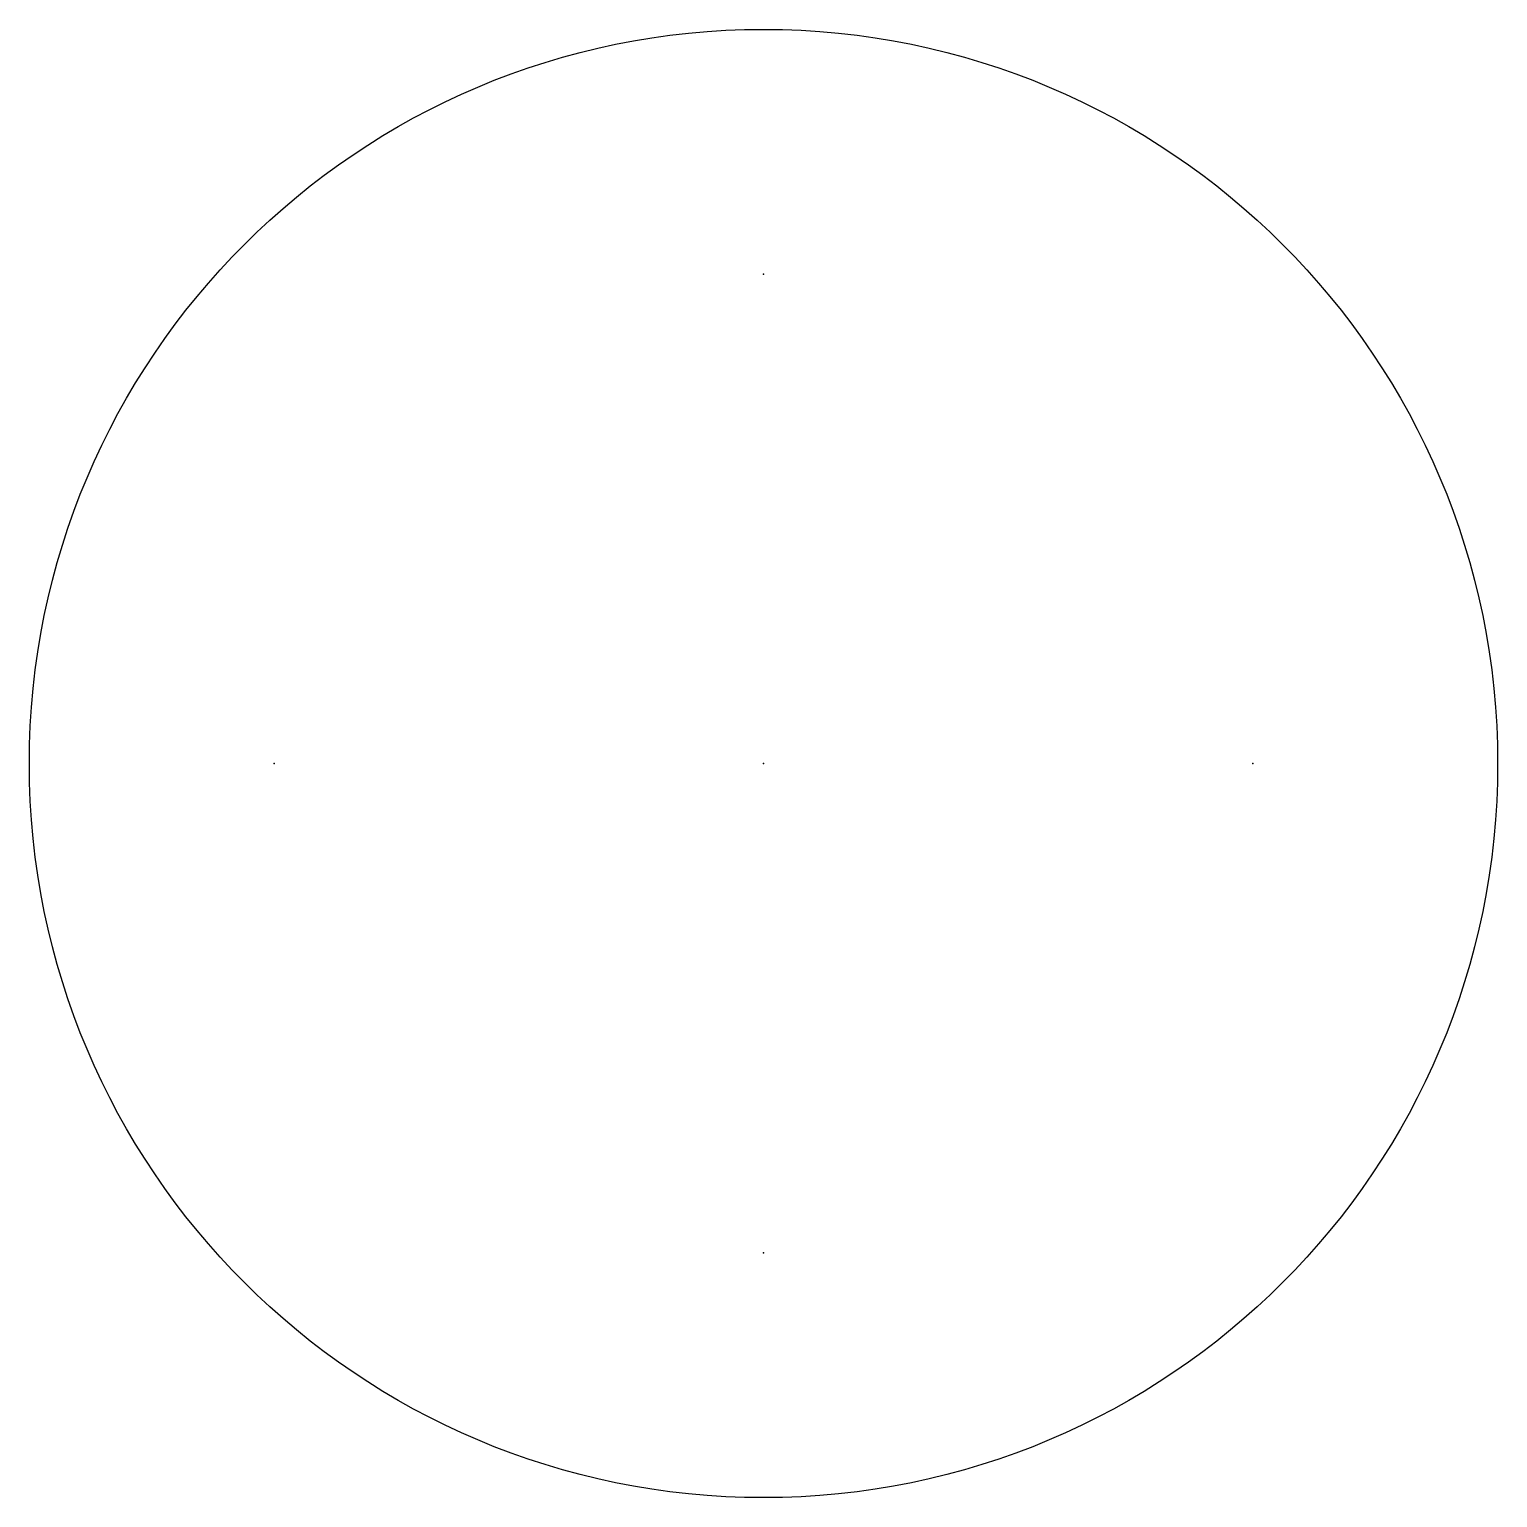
# Model space of a CAD drawing. Extents: x -1.5 to 1.5, y -1.5 to 1.5.
import ezdxf

# ---------------------------------------------------------------- set-up
doc = ezdxf.new("R2010")
doc.units = 0
doc.layers.get('0').update_dxf_attribs({"linetype": 'CONTINUOUS'})

msp = doc.modelspace()

# ---------------------------------------------------------------- linework, layer by layer
at = {"color": 0}
msp.add_circle((0, 0), 1.5, dxfattribs=at)
for p in [(0, 1), (-1, 0), (0, 0), (1, 0), (0, -1)]:
    msp.add_point(p, dxfattribs=at)

doc.saveas('drawing.dxf')
